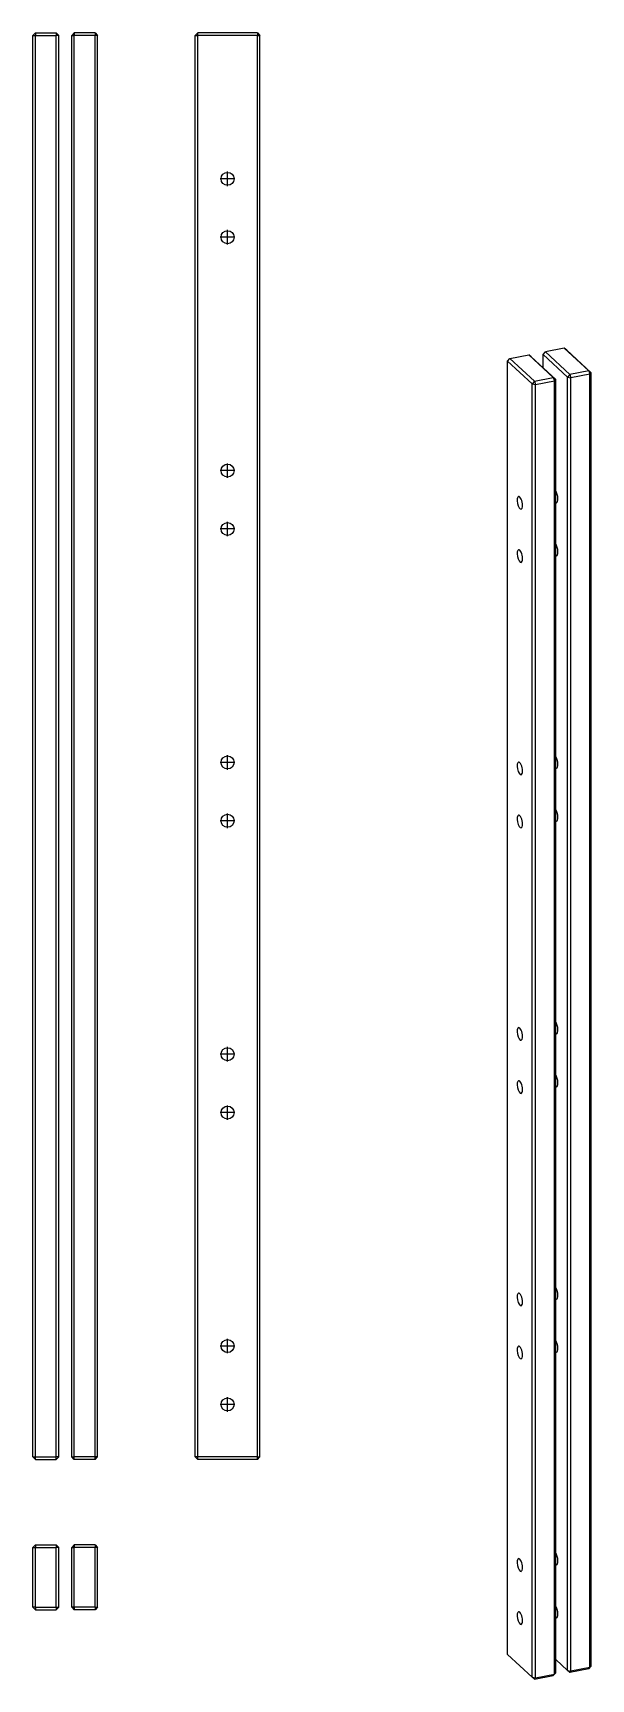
# Model space of a CAD drawing. Extents: x 0 to 216, y 0 to 635.
import ezdxf

# ---------------------------------------------------------------- set-up
doc = ezdxf.new("R2010")
doc.units = 0
doc.layers.get('0').update_dxf_attribs({"linetype": 'CONTINUOUS'})

msp = doc.modelspace()

# ---------------------------------------------------------------- linework, layer by layer
at = {"color": 0}
for p, q in [((1.35461, 634.993), (0.35553, 633.991)), ((1.35461, 634.993), (1.35461, 633.991)), ((1.35461, 634.993), (9.35549, 634.993)), ((9.35549, 634.993), (9.35549, 633.991)), ((9.35549, 634.993), (10.3546, 633.991)), ((16.3546, 634.993), (15.3555, 633.991)), ((24.3555, 634.993), (16.3546, 634.993)), ((16.3546, 634.993), (16.3546, 633.991)), ((24.3555, 634.993), (25.3545, 633.991)), ((24.3555, 634.993), (24.3555, 633.991)), ((63.0121, 633.991), (64.0126, 634.993)), ((87.0119, 634.993), (64.0126, 634.993)), ((64.0126, 633.991), (64.0126, 634.993)), ((87.0119, 634.993), (87.0119, 633.991)), ((87.0119, 634.993), (88.0124, 633.991)), ((0.35553, 85.9924), (0.35553, 633.991)), ((0.35553, 633.991), (1.35461, 633.991)), ((1.35461, 85.9924), (1.35461, 633.991)), ((1.35461, 633.991), (9.35549, 633.991)), ((9.35549, 85.9924), (9.35549, 633.991)), ((10.3546, 633.991), (9.35549, 633.991)), ((10.3546, 85.9924), (10.3546, 633.991)), ((15.3555, 85.9924), (15.3555, 633.991)), ((15.3555, 633.991), (16.3546, 633.991)), ((24.3555, 633.991), (16.3546, 633.991)), ((16.3546, 85.9924), (16.3546, 633.991)), ((25.3545, 633.991), (24.3555, 633.991)), ((24.3555, 85.9924), (24.3555, 633.991)), ((25.3545, 85.9924), (25.3545, 633.991)), ((63.0121, 633.991), (64.0126, 633.991)), ((63.0121, 85.9924), (63.0121, 633.991)), ((87.0119, 633.991), (64.0126, 633.991)), ((64.0126, 85.9924), (64.0126, 633.991)), ((87.0119, 85.9924), (87.0119, 633.991)), ((87.0119, 633.991), (88.0124, 633.991)), ((88.0124, 85.9924), (88.0124, 633.991)), ((78.3124, 578.743), (72.7121, 578.743)), ((78.3124, 578.743), (72.7121, 578.743)), ((75.5124, 575.945), (75.5124, 581.544)), ((75.5124, 575.941), (75.5124, 581.54)), ((75.5124, 553.441), (75.5124, 559.043)), ((75.5124, 553.441), (75.5124, 559.043)), ((78.3124, 556.242), (72.7121, 556.242)), ((78.3124, 556.242), (72.7121, 556.242)), ((183.629, 508.409), (184.541, 509.489)), ((193.067, 499.71), (183.629, 508.409)), ((183.629, 9.79371), (183.629, 508.409)), ((184.541, 509.489), (191.837, 510.854)), ((193.979, 500.789), (184.541, 509.489)), ((201.275, 502.151), (191.837, 510.854)), ((192.748, 510.11), (191.837, 510.854)), ((202.186, 501.41), (192.748, 510.11)), ((197.308, 510.963), (198.22, 512.043)), ((206.746, 502.26), (197.308, 510.963)), ((197.308, 505.908), (197.308, 510.963)), ((205.515, 513.405), (198.22, 512.043)), ((207.658, 503.343), (198.22, 512.043)), ((214.953, 504.705), (205.515, 513.405)), ((206.427, 512.664), (205.515, 513.405)), ((215.865, 503.964), (206.427, 512.664)), ((193.979, 500.789), (201.275, 502.151)), ((201.275, 502.151), (201.684, 500.863)), ((201.275, 502.151), (202.186, 501.41)), ((202.186, 501.41), (201.684, 500.863)), ((202.186, 2.79604), (202.186, 501.41)), ((207.658, 503.343), (206.746, 502.26)), ((206.746, 3.64765), (206.746, 502.26)), ((206.746, 502.26), (208.069, 502.052)), ((214.953, 504.705), (207.658, 503.343)), ((207.658, 503.343), (208.069, 502.052)), ((215.364, 503.417), (208.069, 502.052)), ((208.069, 3.43958), (208.069, 502.052)), ((214.953, 504.705), (215.865, 503.964)), ((214.953, 504.705), (215.364, 503.417)), ((215.865, 503.964), (215.364, 503.417)), ((215.364, 4.79972), (215.364, 503.417)), ((215.865, 5.35093), (215.865, 503.964)), ((193.979, 500.789), (193.067, 499.71)), ((193.067, 1.09279), (193.067, 499.71)), ((193.067, 499.71), (194.389, 499.498)), ((193.979, 500.789), (194.389, 499.498)), ((194.389, 499.498), (201.684, 500.863)), ((194.389, 0.8847), (194.389, 499.498)), ((201.684, 2.24896), (201.684, 500.863)), ((78.3124, 466.245), (72.7121, 466.245)), ((78.3124, 466.242), (72.7121, 466.242)), ((75.5124, 463.444), (75.5124, 469.043)), ((75.5124, 463.444), (75.5124, 469.043)), ((75.5124, 440.94), (75.5124, 446.543)), ((75.5124, 440.944), (75.5124, 446.543)), ((78.3124, 443.745), (72.7121, 443.745)), ((78.3124, 443.742), (72.7121, 443.742)), ((75.5124, 350.944), (75.5124, 356.545)), ((75.5124, 350.942), (75.5124, 356.545)), ((78.3124, 353.741), (72.7121, 353.741)), ((78.3124, 353.741), (72.7121, 353.741)), ((78.3124, 331.243), (72.7121, 331.243)), ((78.3124, 331.242), (72.7121, 331.242)), ((75.5124, 328.443), (75.5124, 334.044)), ((75.5124, 328.442), (75.5124, 334.042)), ((78.3124, 241.244), (72.7121, 241.244)), ((78.3124, 241.244), (72.7121, 241.244)), ((75.5124, 238.442), (75.5124, 244.042)), ((75.5124, 238.442), (75.5124, 244.042)), ((78.3124, 218.744), (72.7121, 218.744)), ((78.3124, 218.743), (72.7121, 218.743)), ((75.5124, 215.944), (75.5124, 221.543)), ((75.5124, 215.943), (75.5124, 221.542)), ((78.3124, 128.742), (72.7121, 128.742)), ((78.3124, 128.742), (72.7121, 128.742)), ((75.5124, 125.943), (75.5124, 131.543)), ((75.5124, 125.943), (75.5124, 131.543)), ((75.5124, 103.444), (75.5124, 109.044)), ((75.5124, 103.443), (75.5124, 109.043)), ((78.3124, 106.244), (72.7121, 106.244)), ((78.3124, 106.243), (72.7121, 106.243)), ((0.35553, 85.9924), (1.35461, 85.9924)), ((1.35461, 84.9933), (0.35553, 85.9924)), ((1.35461, 84.9933), (1.35461, 85.9924)), ((1.35461, 85.9924), (9.35549, 85.9924)), ((1.35461, 84.9933), (9.35549, 84.9933)), ((9.35549, 84.9933), (9.35549, 85.9924)), ((10.3546, 85.9924), (9.35549, 85.9924)), ((9.35549, 84.9933), (10.3546, 85.9924)), ((15.3555, 85.9924), (16.3546, 85.9924)), ((16.3546, 84.9933), (15.3555, 85.9924)), ((24.3555, 85.9924), (16.3546, 85.9924)), ((16.3546, 84.9933), (16.3546, 85.9924)), ((24.3555, 84.9933), (16.3546, 84.9933)), ((25.3545, 85.9924), (24.3555, 85.9924)), ((24.3555, 84.9933), (25.3545, 85.9924)), ((24.3555, 84.9933), (24.3555, 85.9924)), ((64.0126, 85.9924), (63.0121, 85.9924)), ((64.0126, 84.9933), (63.0121, 85.9924)), ((87.0119, 85.9924), (64.0126, 85.9924)), ((64.0126, 84.9933), (64.0126, 85.9924)), ((87.0119, 84.9933), (64.0126, 84.9933)), ((87.0119, 85.9924), (88.0124, 85.9924)), ((87.0119, 84.9933), (87.0119, 85.9924)), ((87.0119, 84.9933), (88.0124, 85.9924)), ((1.35461, 52.0527), (0.35553, 51.0522)), ((0.35553, 28.0527), (0.35553, 51.0522)), ((0.35553, 51.0522), (1.35461, 51.0522)), ((1.35461, 52.0527), (1.35461, 51.0522)), ((1.35461, 52.0527), (9.35549, 52.0527)), ((1.35461, 28.0527), (1.35461, 51.0522)), ((1.35461, 51.0522), (9.35549, 51.0522)), ((9.35549, 52.0527), (9.35549, 51.0522)), ((9.35549, 52.0527), (10.3546, 51.0522)), ((9.35549, 28.0527), (9.35549, 51.0522)), ((10.3546, 51.0522), (9.35549, 51.0522)), ((10.3546, 28.0527), (10.3546, 51.0522)), ((16.3546, 52.0527), (15.3555, 51.0522)), ((15.3555, 28.0527), (15.3555, 51.0522)), ((15.3555, 51.0522), (16.3546, 51.0522)), ((24.3555, 52.0527), (16.3546, 52.0527)), ((16.3546, 52.0527), (16.3546, 51.0522)), ((24.3555, 51.0522), (16.3546, 51.0522)), ((16.3546, 28.0527), (16.3546, 51.0522)), ((24.3555, 52.0527), (25.3545, 51.0522)), ((24.3555, 52.0527), (24.3555, 51.0522)), ((24.3555, 28.0527), (24.3555, 51.0522)), ((25.3545, 51.0522), (24.3555, 51.0522)), ((25.3545, 28.0527), (25.3545, 51.0522)), ((0.35553, 28.0527), (1.35461, 27.0523)), ((1.35461, 28.0527), (0.35553, 28.0527)), ((1.35461, 28.0527), (1.35461, 27.0523)), ((1.35461, 28.0527), (9.35549, 28.0527)), ((1.35461, 27.0523), (9.35549, 27.0523)), ((9.35549, 28.0527), (9.35549, 27.0523)), ((10.3546, 28.0527), (9.35549, 27.0523)), ((9.35549, 28.0527), (10.3546, 28.0527)), ((15.3555, 28.0527), (16.3546, 27.0523)), ((16.3546, 28.0527), (15.3555, 28.0527)), ((24.3555, 28.0527), (16.3546, 28.0527)), ((16.3546, 28.0527), (16.3546, 27.0523)), ((24.3555, 27.0523), (16.3546, 27.0523)), ((25.3545, 28.0527), (24.3555, 27.0523)), ((24.3555, 28.0527), (25.3545, 28.0527)), ((24.3555, 28.0527), (24.3555, 27.0523)), ((193.067, 1.09279), (183.629, 9.79371)), ((206.746, 3.64765), (202.186, 7.85206)), ((193.067, 1.09279), (194.389, 0.8847)), ((193.979, 0.35416), (193.067, 1.09279)), ((193.979, 0.35416), (201.275, 1.71704)), ((193.979, 0.35416), (194.389, 0.8847)), ((194.389, 0.8847), (201.684, 2.24896)), ((201.275, 1.71704), (202.186, 2.79604)), ((201.275, 1.71704), (201.684, 2.24896)), ((202.186, 2.79604), (201.684, 2.24896)), ((206.746, 3.64765), (208.069, 3.43958)), ((207.658, 2.90904), (206.746, 3.64765)), ((214.953, 4.26918), (207.658, 2.90904)), ((207.658, 2.90904), (208.069, 3.43958)), ((215.364, 4.79972), (208.069, 3.43958)), ((214.953, 4.26918), (215.865, 5.35093)), ((214.953, 4.26918), (215.364, 4.79972)), ((215.865, 5.35093), (215.364, 4.79972))]:
    msp.add_line(p, q, dxfattribs=at)
for points in [[(73.0127, 578.746), (73.0127, 580.125), (74.1317, 581.244), (75.5124, 581.244)], [(75.5124, 576.241), (74.1317, 576.241), (73.0127, 577.363), (73.0127, 578.746)], [(75.5124, 581.244), (76.8932, 581.244), (78.0122, 580.125), (78.0122, 578.746)], [(78.0122, 578.746), (78.0122, 577.363), (76.8932, 576.241), (75.5124, 576.241)], [(73.0127, 556.242), (73.0127, 557.625), (74.1317, 558.744), (75.5124, 558.744)], [(75.5124, 558.744), (76.8932, 558.744), (78.0122, 557.625), (78.0122, 556.242)], [(75.5124, 553.745), (74.1317, 553.745), (73.0127, 554.863), (73.0127, 556.242)], [(78.0122, 556.242), (78.0122, 554.863), (76.8932, 553.745), (75.5124, 553.745)], [(73.0127, 466.242), (73.0127, 467.625), (74.1317, 468.743), (75.5124, 468.743)], [(75.5124, 463.744), (74.1317, 463.744), (73.0127, 464.862), (73.0127, 466.242)], [(75.5124, 468.743), (76.8932, 468.743), (78.0122, 467.625), (78.0122, 466.242)], [(78.0122, 466.242), (78.0122, 464.862), (76.8932, 463.744), (75.5124, 463.744)], [(203.053, 455.394), (203.053, 456.516), (202.685, 457.807), (202.186, 458.442)], [(187.889, 456.248), (187.383, 456.149), (187.178, 454.974), (187.43, 453.616)], [(187.43, 453.616), (187.683, 452.261), (188.301, 451.235), (188.806, 451.333)], [(188.888, 455.228), (188.584, 455.919), (188.207, 456.304), (187.889, 456.248)], [(188.806, 451.333), (189.154, 451.397), (189.374, 451.982), (189.374, 452.84)], [(189.374, 452.84), (189.374, 453.63), (189.189, 454.533), (188.888, 455.228)], [(202.186, 453.951), (202.291, 453.887), (202.391, 453.866), (202.486, 453.884)], [(202.486, 453.884), (202.833, 453.951), (203.053, 454.537), (203.053, 455.394)], [(73.0127, 443.742), (73.0127, 445.124), (74.1317, 446.243), (75.5124, 446.243)], [(75.5124, 446.243), (76.8932, 446.243), (78.0122, 445.124), (78.0122, 443.742)], [(75.5124, 441.244), (74.1317, 441.244), (73.0127, 442.362), (73.0127, 443.742)], [(78.0122, 443.742), (78.0122, 442.362), (76.8932, 441.244), (75.5124, 441.244)], [(203.053, 434.922), (203.053, 436.044), (202.685, 437.335), (202.186, 437.97)], [(187.889, 435.772), (187.383, 435.681), (187.178, 434.502), (187.43, 433.144)], [(187.43, 433.144), (187.683, 431.786), (188.301, 430.763), (188.806, 430.858)], [(188.888, 434.756), (188.584, 435.448), (188.207, 435.832), (187.889, 435.772)], [(188.806, 430.858), (189.154, 430.922), (189.374, 431.511), (189.374, 432.371)], [(189.374, 432.371), (189.374, 433.158), (189.189, 434.061), (188.888, 434.756)], [(202.186, 433.476), (202.291, 433.416), (202.391, 433.395), (202.486, 433.412)], [(202.486, 433.412), (202.833, 433.476), (203.053, 434.061), (203.053, 434.922)], [(73.0127, 353.741), (73.0127, 355.124), (74.1317, 356.242), (75.5124, 356.242)], [(75.5124, 356.242), (76.8932, 356.242), (78.0122, 355.124), (78.0122, 353.741)], [(203.053, 353.035), (203.053, 354.154), (202.685, 355.445), (202.186, 356.08)], [(75.5124, 351.242), (74.1317, 351.242), (73.0127, 352.363), (73.0127, 353.741)], [(78.0122, 353.741), (78.0122, 352.363), (76.8932, 351.242), (75.5124, 351.242)], [(187.889, 353.882), (187.383, 353.79), (187.178, 352.614), (187.43, 351.255)], [(187.43, 351.255), (187.683, 349.899), (188.301, 348.874), (188.806, 348.97)], [(188.888, 352.866), (188.584, 353.557), (188.207, 353.942), (187.889, 353.882)], [(188.806, 348.97), (189.154, 349.034), (189.374, 349.619), (189.374, 350.482)], [(189.374, 350.482), (189.374, 351.269), (189.189, 352.171), (188.888, 352.866)], [(202.186, 351.587), (202.291, 351.528), (202.391, 351.505), (202.486, 351.522)], [(202.486, 351.522), (202.833, 351.589), (203.053, 352.174), (203.053, 353.035)], [(73.0127, 331.243), (73.0127, 332.624), (74.1317, 333.744), (75.5124, 333.744)], [(75.5124, 328.743), (74.1317, 328.743), (73.0127, 329.862), (73.0127, 331.243)], [(75.5124, 333.744), (76.8932, 333.744), (78.0122, 332.624), (78.0122, 331.243)], [(78.0122, 331.243), (78.0122, 329.862), (76.8932, 328.743), (75.5124, 328.743)], [(187.889, 333.411), (187.383, 333.319), (187.178, 332.142), (187.43, 330.784)], [(187.43, 330.784), (187.683, 329.426), (188.301, 328.403), (188.806, 328.498)], [(188.888, 332.393), (188.584, 333.084), (188.207, 333.47), (187.889, 333.411)], [(189.374, 330.01), (189.374, 330.797), (189.189, 331.699), (188.888, 332.393)], [(203.053, 332.563), (203.053, 333.682), (202.685, 334.975), (202.186, 335.609)], [(202.186, 331.114), (202.291, 331.054), (202.391, 331.032), (202.486, 331.052)], [(202.486, 331.052), (202.833, 331.115), (203.053, 331.701), (203.053, 332.563)], [(188.806, 328.498), (189.154, 328.561), (189.374, 329.146), (189.374, 330.01)], [(187.889, 251.522), (187.383, 251.429), (187.178, 250.252), (187.43, 248.893)], [(187.43, 248.893), (187.683, 247.536), (188.301, 246.512), (188.806, 246.608)], [(188.888, 250.504), (188.584, 251.196), (188.207, 251.582), (187.889, 251.522)], [(188.806, 246.608), (189.154, 246.672), (189.374, 247.257), (189.374, 248.12)], [(189.374, 248.12), (189.374, 248.907), (189.189, 249.811), (188.888, 250.504)], [(203.053, 250.672), (203.053, 251.794), (202.685, 253.083), (202.186, 253.719)], [(202.186, 249.225), (202.291, 249.166), (202.391, 249.142), (202.486, 249.162)], [(202.486, 249.162), (202.833, 249.225), (203.053, 249.812), (203.053, 250.672)], [(73.0127, 241.244), (73.0127, 242.624), (74.1317, 243.743), (75.5124, 243.743)], [(75.5124, 238.744), (74.1317, 238.744), (73.0127, 239.863), (73.0127, 241.244)], [(75.5124, 243.743), (76.8932, 243.743), (78.0122, 242.624), (78.0122, 241.244)], [(78.0122, 241.244), (78.0122, 239.863), (76.8932, 238.744), (75.5124, 238.744)], [(187.889, 231.051), (187.383, 230.955), (187.178, 229.778), (187.43, 228.422)], [(188.888, 230.031), (188.584, 230.724), (188.207, 231.111), (187.889, 231.051)], [(189.374, 227.646), (189.374, 228.436), (189.189, 229.337), (188.888, 230.031)], [(203.053, 230.201), (203.053, 231.322), (202.685, 232.613), (202.186, 233.247)], [(202.186, 228.752), (202.291, 228.692), (202.391, 228.672), (202.486, 228.69)], [(202.486, 228.69), (202.833, 228.753), (203.053, 229.339), (203.053, 230.201)], [(187.43, 228.422), (187.683, 227.064), (188.301, 226.041), (188.806, 226.135)], [(188.806, 226.135), (189.154, 226.201), (189.374, 226.785), (189.374, 227.646)], [(73.0127, 218.743), (73.0127, 220.124), (74.1317, 221.243), (75.5124, 221.243)], [(75.5124, 216.242), (74.1317, 216.242), (73.0127, 217.361), (73.0127, 218.743)], [(75.5124, 221.243), (76.8932, 221.243), (78.0122, 220.124), (78.0122, 218.743)], [(78.0122, 218.743), (78.0122, 217.361), (76.8932, 216.242), (75.5124, 216.242)], [(187.889, 149.16), (187.383, 149.065), (187.178, 147.89), (187.43, 146.532)], [(187.43, 146.532), (187.683, 145.175), (188.301, 144.151), (188.806, 144.245)], [(188.888, 148.141), (188.584, 148.834), (188.207, 149.219), (187.889, 149.16)], [(189.374, 145.759), (189.374, 146.545), (189.189, 147.449), (188.888, 148.141)], [(203.053, 148.311), (203.053, 149.432), (202.685, 150.724), (202.186, 151.358)], [(202.186, 146.862), (202.291, 146.804), (202.391, 146.783), (202.486, 146.801)], [(202.486, 146.801), (202.833, 146.865), (203.053, 147.449), (203.053, 148.311)], [(188.806, 144.245), (189.154, 144.312), (189.374, 144.895), (189.374, 145.759)], [(73.0127, 128.742), (73.0127, 130.123), (74.1317, 131.241), (75.5124, 131.241)], [(75.5124, 126.242), (74.1317, 126.242), (73.0127, 127.361), (73.0127, 128.742)], [(75.5124, 131.241), (76.8932, 131.241), (78.0122, 130.123), (78.0122, 128.742)], [(78.0122, 128.742), (78.0122, 127.361), (76.8932, 126.242), (75.5124, 126.242)], [(187.889, 128.689), (187.383, 128.593), (187.178, 127.416), (187.43, 126.06)], [(188.888, 127.669), (188.584, 128.361), (188.207, 128.749), (187.889, 128.689)], [(189.374, 125.284), (189.374, 126.075), (189.189, 126.975), (188.888, 127.669)], [(203.053, 127.839), (203.053, 128.958), (202.685, 130.251), (202.186, 130.885)], [(202.486, 126.326), (202.833, 126.391), (203.053, 126.978), (203.053, 127.839)], [(187.43, 126.06), (187.683, 124.704), (188.301, 123.68), (188.806, 123.773)], [(188.806, 123.773), (189.154, 123.84), (189.374, 124.424), (189.374, 125.284)], [(202.186, 126.391), (202.291, 126.33), (202.391, 126.311), (202.486, 126.326)], [(73.0127, 106.244), (73.0127, 107.625), (74.1317, 108.744), (75.5124, 108.744)], [(75.5124, 108.744), (76.8932, 108.744), (78.0122, 107.625), (78.0122, 106.244)], [(75.5124, 103.744), (74.1317, 103.744), (73.0127, 104.863), (73.0127, 106.244)], [(78.0122, 106.244), (78.0122, 104.863), (76.8932, 103.744), (75.5124, 103.744)], [(187.889, 46.8009), (187.383, 46.7046), (187.178, 45.5277), (187.43, 44.1717)], [(188.888, 45.78), (188.584, 46.4728), (188.207, 46.8602), (187.889, 46.8009)], [(189.374, 43.3959), (189.374, 44.1854), (189.189, 45.0854), (188.888, 45.78)], [(203.053, 45.9507), (203.053, 47.0697), (202.685, 48.3623), (202.186, 48.9948)], [(202.186, 44.5012), (202.291, 44.4419), (202.391, 44.4211), (202.486, 44.4377)], [(202.486, 44.4377), (202.833, 44.5022), (203.053, 45.0868), (203.053, 45.9507)], [(187.43, 44.1717), (187.683, 42.8128), (188.301, 41.7904), (188.806, 41.8828)], [(188.806, 41.8828), (189.154, 41.9502), (189.374, 42.5358), (189.374, 43.3959)], [(187.889, 26.3274), (187.383, 26.2323), (187.178, 25.0555), (187.43, 23.6981)], [(188.888, 25.3063), (188.584, 26.0022), (188.207, 26.3867), (187.889, 26.3274)], [(203.053, 25.4772), (203.053, 26.5961), (202.685, 27.8887), (202.186, 28.5226)], [(202.486, 23.9655), (202.833, 24.0316), (203.053, 24.6159), (203.053, 25.4772)], [(187.43, 23.6981), (187.683, 22.3421), (188.301, 21.3169), (188.806, 21.4133)], [(188.806, 21.4133), (189.154, 21.4781), (189.374, 22.0624), (189.374, 22.9237)], [(189.374, 22.9237), (189.374, 23.7119), (189.189, 24.6131), (188.888, 25.3063)], [(202.186, 24.0302), (202.291, 23.971), (202.391, 23.9475), (202.486, 23.9655)]]:
    msp.add_open_spline(points, degree=3, dxfattribs=at)

doc.saveas('drawing.dxf')
